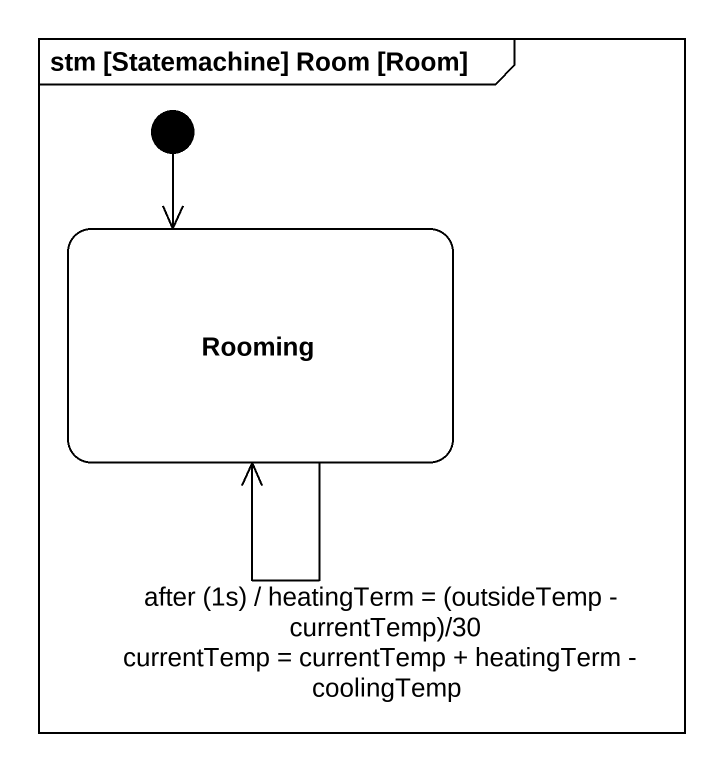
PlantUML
@startuml
mainframe stm [Statemachine] Room [Room]
hide empty description
state Rooming
[*] --> Rooming
Rooming --> Rooming : after (1s) / heatingTerm = (outsideTemp - currentTemp)/30 currentTemp = currentTemp + heatingTerm - coolingTemp
@enduml
